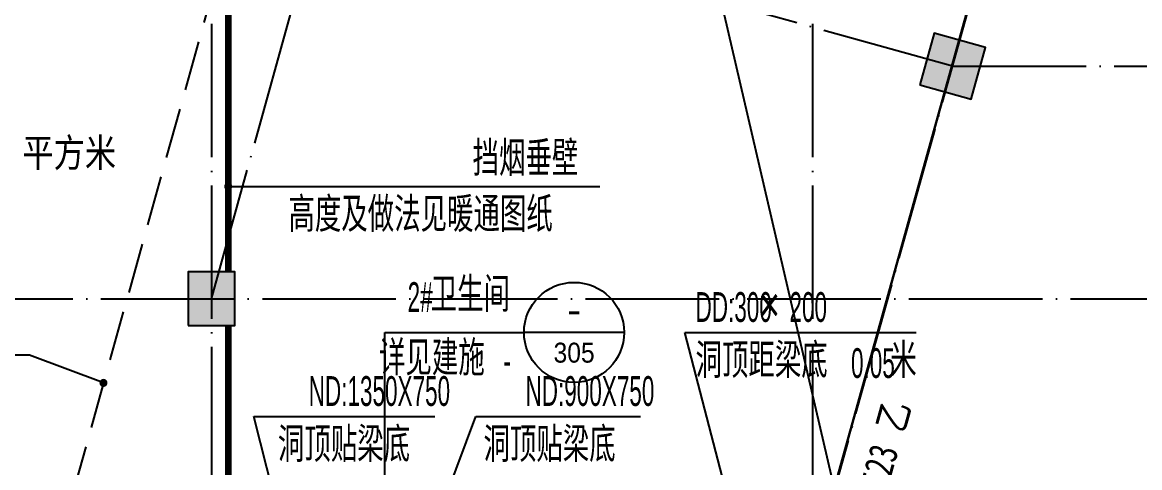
# Model space of a CAD drawing. Extents: x -409435 to 356702, y -107829 to 330904.
# Drawn here: x 92568 to 109297, y 23167 to 29841 of the extents above; entities that cross this region are included whole.
import ezdxf
from ezdxf.enums import TextEntityAlignment as Align
from ezdxf.xclip import XClip

# ---------------------------------------------------------------- set-up
doc = ezdxf.new("R2010")
doc.units = 0
doc.header["$LTSCALE"] = 1000
doc.header["$MEASUREMENT"] = 0
doc.header["$XCLIPFRAME"] = 0
for name, pattern in [('104-14# 核心筒$0$DOTE', [2.42, 2, -0.2, 0.02, -0.2]), ('X-104 14#平面$0$109 3#平面$0$DASH', [0.35, 0.25, -0.1]), ('X-104 14#平面$0$DASH', [0.35, 0.25, -0.1])]:
    doc.linetypes.add(name, pattern=pattern)
for name, color, linetype in [('01-标注_符号', 200, 'Continuous'), ('02-TEXT_标注', 130, 'Continuous'), ('104-14# 核心筒$0$A_AXIS-轴线', 36, '104-14# 核心筒$0$DOTE'), ('104-14# 核心筒$0$A_STR-砼柱', 51, 'Continuous'), ('PUB_HATCH', 8, 'Continuous'), ('X-104 14#平面$0$01-标注_符号', 200, 'Continuous'), ('X-104 14#平面$0$02-TEXT_标注', 130, 'Continuous'), ('X-104 14#平面$0$A-SUR_吊顶', 40, 'Continuous'), ('X-104 14#平面$0$DOOR_FIRE_TEXT', 7, 'Continuous'), ('X-104 14#平面$0$挡烟垂壁', 5, 'Continuous'), ('建-标注-文本', 254, 'Continuous'), ('建-标注-索引', 75, 'Continuous')]:
    doc.layers.add(name, color=color, linetype=linetype)
doc.layers.add('DIM_MODI', color=6, linetype='Continuous', plot=False)
doc.layers.add('X-104 14#平面$0$000套内', color=226, linetype='Continuous', lineweight=30, plot=False)
doc.styles.add('_TCH_DIM', font='ros.shx', dxfattribs={"width": 0.8, "height": 2, "bigfont": 'jd.shx'})
doc.styles.add('_TCH_LABEL', font='ros.shx', dxfattribs={"width": 0.8, "bigfont": 'jd.shx'})
doc.styles.add('X-104 14#平面$0$_TCH_DIM', font='ros.shx', dxfattribs={"width": 0.8, "bigfont": 'jd.shx'})
doc.styles.add('X-104 14#平面$0$_TCH_WINDOW', font='STXIHEI_0.TTF', dxfattribs={"width": 0.75, "height": 3.5})
doc.styles.add('X-104 14#平面$0$Standard', font='STXIHEI_0.TTF', dxfattribs={"width": 0.8})

# ---------------------------------------------------------------- blocks, each defined once
blk = doc.blocks.new('_FZH')
blk.add_lwpolyline([(-0.5, -0.5), (0.5, -0.5), (0.5, 0.5), (-0.5, 0.5)], close=True)
at = {"layer": 'PUB_HATCH'}
blk.add_solid([(-0.5, -0.5), (0.5, -0.5), (-0.5, 0.5), (0.5, 0.5)], dxfattribs=at)
blk = doc.blocks.new('104-14# 核心筒')
at = {"layer": '104-14# 核心筒$0$A_AXIS-轴线'}
for p, q in [((95400, 54018.4), (95400, -8545.1)), ((104400, 54018.4), (104400, -8545.1)), ((95400, 25700), (101117.9, 46251.1)), ((104400, 21650), (110517.1, 43636)), ((106496.4, 29184.9), (84842.7, 35209.6)), ((106496.4, 29184.9), (120259.9, 29184.9)), ((-24839, 25700), (120259.9, 25700))]:
    blk.add_line(p, q, dxfattribs=at)
at = {"layer": '104-14# 核心筒$0$A_STR-砼柱', "xscale": 799.9999999999911, "yscale": 799.9999999999911, "zscale": 799.9999999999911, "rotation": 344.4518973650904}
blk.add_blockref('_FZH', (106496.4, 29184.9), dxfattribs=at)
at = {"layer": '104-14# 核心筒$0$A_STR-砼柱', "xscale": 700, "yscale": 800, "zscale": 800}
blk.add_blockref('_FZH', (95400, 25700), dxfattribs=at)
blk = doc.blocks.new('X-104 14#平面')
at = {"layer": 'X-104 14#平面$0$000套内'}
blk.add_lwpolyline([(116750.2, 38348.2), (109586.6, 40341.4), (104316.5, 21400), (113750, 21400), (113750, 26000), (116750.2, 26000)], close=True, dxfattribs=at)
at = {"layer": 'X-104 14#平面$0$01-标注_符号'}
for p, q in [((95650, 27382.9), (96577.4, 27382.9)), ((96577.4, 27382.9), (101214.4, 27382.9)), ((92675.3, 24851.2), (89170.1, 24851.2)), ((93782.4, 24437.7), (92675.3, 24851.2))]:
    blk.add_line(p, q, dxfattribs=at)
at = {"layer": 'X-104 14#平面$0$01-标注_符号', "const_width": 60}
for points in [[(95620, 27382.9, 1), (95680, 27382.9, 1)], [(93810.5, 24427.2, 1), (93754.3, 24448.2, 1)]]:
    blk.add_lwpolyline(points, format="xyb", close=True, dxfattribs=at)
at = {"layer": 'X-104 14#平面$0$A-SUR_吊顶', "linetype": 'X-104 14#平面$0$109 3#平面$0$DASH', "ltscale": 3}
blk.add_lwpolyline([(109062.3, -4432.1), (119297.3, 10714.5), (117562.9, 11100.5), (120741.8, 38794.6), (99426.9, 44725), (92631.2, 20300), (86987.2, 20300), (86987.2, 21500), (8392.2, 21500), (5688.7, 8781.2), (-2733.6, 10571.4), (-6009.8, -4841.7), (40178.1, -2825.1), (39845.1, -4916.4), (83845.6, -2647.5)], close=True, dxfattribs=at)
at = {"layer": 'X-104 14#平面$0$挡烟垂壁', "linetype": 'X-104 14#平面$0$DASH', "ltscale": 2, "const_width": 100}
for points in [[(95650, 26100), (95650, 32382.4)], [(95650, 21500), (95650, 25300)]]:
    blk.add_lwpolyline(points, dxfattribs=at)
ref = blk.add_blockref('104-14# 核心筒', (0, 0))
XClip(ref).set_block_clipping_path([(-38664.3623821461, -25500), (139216.5485069363, 330900)])
at = {"layer": 'X-104 14#平面$0$02-TEXT_标注', "width": 0.8}
for s, height, style, p in [('平方米', 428.14, 'X-104 14#平面$0$Standard', (92568.9, 27673.3)), ('挡烟垂壁', 520.93, 'X-104 14#平面$0$_TCH_DIM', (99308.6, 27540.4)), ('高度及做法见暖通图纸', 520.93, 'X-104 14#平面$0$_TCH_DIM', (96550.9, 26700.4))]:
    blk.add_text(s, height=height, dxfattribs=dict(at, style=style)).set_placement(p)
at = {"layer": 'X-104 14#平面$0$DOOR_FIRE_TEXT', "style": 'X-104 14#平面$0$_TCH_WINDOW', "width": 0.75}
for s, height, p in [('乙', 428.1, (105755.7, 23673.7)), ('FM1523', 428.14, (105338.6, 22174.6))]:
    blk.add_text(s, height=height, rotation=74.4519, dxfattribs=at).set_placement(p)
blk = doc.blocks.new('ddcc')
at = {"layer": '01-标注_符号'}
for p, q in [((103444, 21500), (102489, 25195)), ((102489, 25195), (105950, 25195))]:
    blk.add_line(p, q, dxfattribs=at)
at = {"layer": '02-TEXT_标注', "style": '_TCH_DIM'}
for s, height, width, p in [('DD:300', 446.2, 0.564706, (102647, 25352)), ('×', 521, 0.8, (103588, 25352)), ('200', 446.2, 0.564706, (104053, 25352)), ('洞顶距梁底', 520.9, 0.8, (102647, 24512)), ('0.05', 446.2, 0.564706, (104975, 24512)), ('米', 521, 0.8, (105563, 24512))]:
    blk.add_text(s, height=height, dxfattribs=dict(at, width=width)).set_placement(p)
blk = doc.blocks.new('sjdfadsfiididdi')
at = {"layer": '建-标注-索引'}
for p, q in [((96650, 21500), (96035, 23935)), ((96035, 23935), (98743, 23935)), ((98450, 21500), (99358, 23935)), ((99358, 23935), (101821, 23935))]:
    blk.add_line(p, q, dxfattribs=at)
at = {"layer": '建-标注-文本', "style": '_TCH_DIM'}
for s, height, width, p in [('ND:1350X750', 446.25, 0.564706, (96855, 24093)), ('ND:900X750', 446.2, 0.564706, (100101, 24093)), ('洞顶贴梁底', 520.9, 0.8, (96394, 23253)), ('洞顶贴梁底', 520.9, 0.8, (99472, 23253))]:
    blk.add_text(s, height=height, dxfattribs=dict(at, width=width)).set_placement(p)

msp = doc.modelspace()

# ---------------------------------------------------------------- linework, layer by layer
at = {"layer": '01-标注_符号'}
for p, q in [((97996.4, 25194.7), (100078.7, 25194.7)), ((97996.4, 18691.7), (97996.4, 25194.7)), ((101578.7, 25194.7), (100078.7, 25194.7))]:
    msp.add_line(p, q, dxfattribs=at)
msp.add_circle((100828.7, 25194.7), 750, dxfattribs=at)
at = {"layer": 'DIM_MODI'}
msp.add_line((87688.9, 96224.8), (135070.5, -107829.1), dxfattribs=at)

# ---------------------------------------------------------------- block references
for name in ['X-104 14#平面', 'ddcc', 'sjdfadsfiididdi']:
    msp.add_blockref(name, (0, 0))

# ---------------------------------------------------------------- texts
at = {"layer": '02-TEXT_标注', "style": '_TCH_DIM'}
for s, height, width, p in [('2#', 446.25, 0.564706, (98336.4, 25500.9)), ('卫生间', 520.93, 0.8, (98680.8, 25500.9)), ('详见建施', 520.93, 0.8, (97907.7, 24548.8)), ('-', 446.2, 0.564706, (99770, 24548.8))]:
    msp.add_text(s, height=height, dxfattribs=dict(at, width=width)).set_placement(p)
at = {"layer": '02-TEXT_标注', "style": '_TCH_LABEL'}
for s, height, width, p, p2 in [('-', 397.6, 1.111111, (100722.7, 25332.6), (100934.7, 25332.6)), ('305', 298.81, 1.428571, (100521.4, 24741.7), (101136.1, 24741.7))]:
    msp.add_text(s, height=height, dxfattribs=dict(at, width=width)).set_placement(p, p2, align=Align.FIT)

doc.saveas('drawing.dxf')
